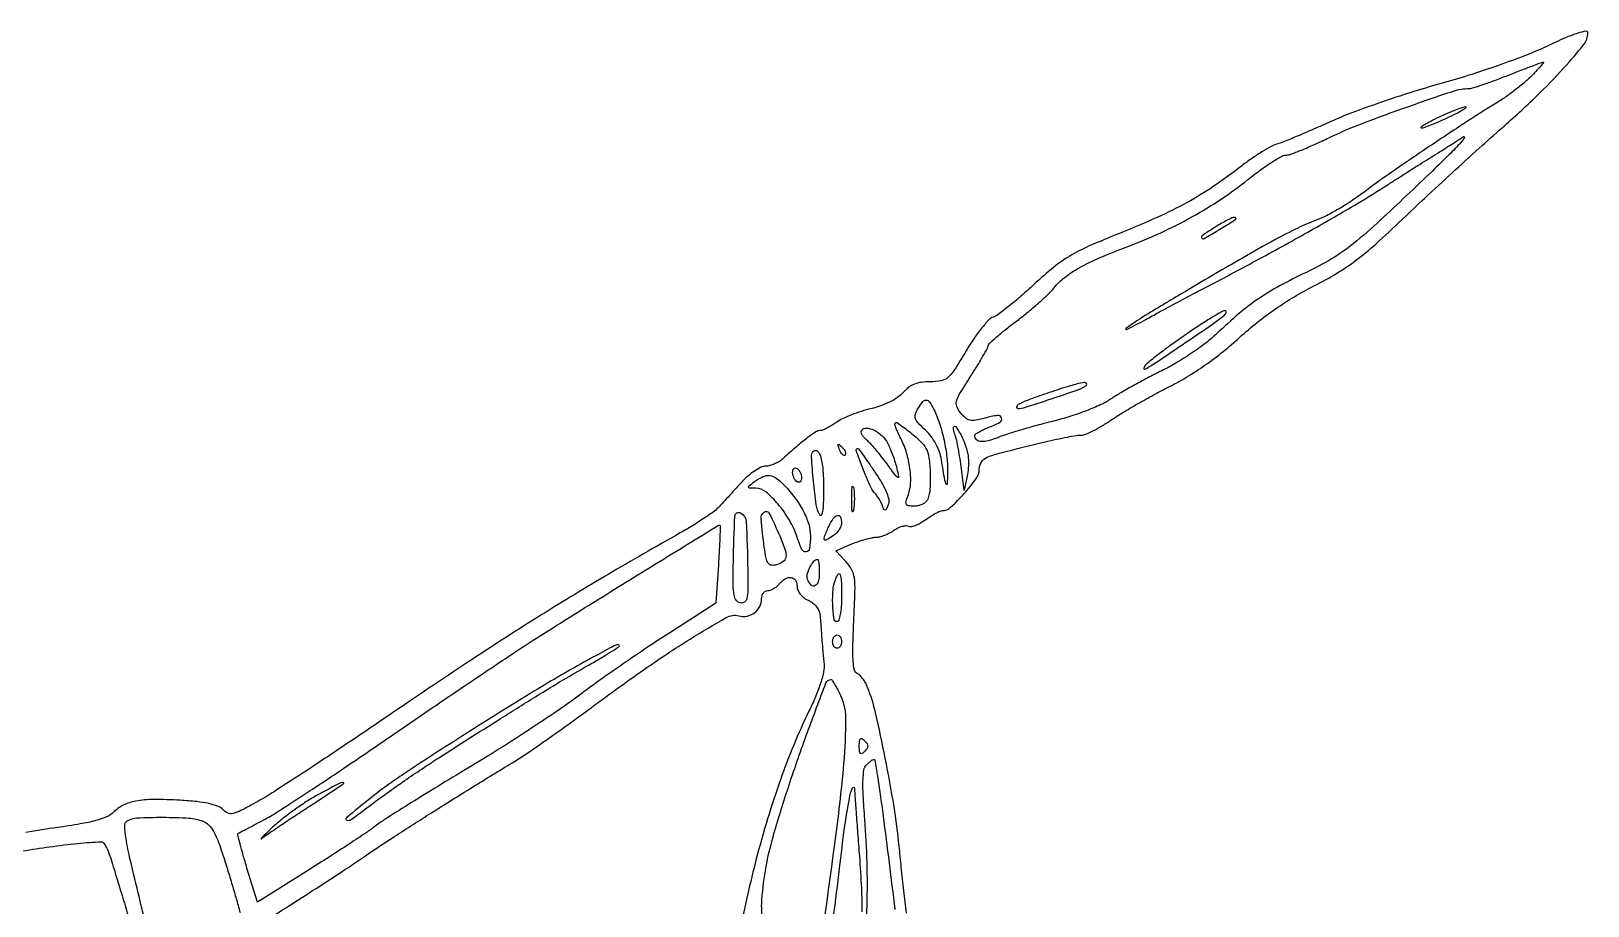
# Model space of a CAD drawing. Extents: x 39 to 1071, y 2 to 926.
# Drawn here: x 720.6 to 1071, y 611 to 807.9 of the extents above; entities that cross this region are included whole.
import ezdxf

# ---------------------------------------------------------------- set-up
doc = ezdxf.new("R2010")
doc.units = 0

msp = doc.modelspace()

# ---------------------------------------------------------------- linework, layer by layer
for points in [[(917.616555, 609.39062, -0.001538), (917.038713, 614.405028, -0.001522), (916.460322, 619.709495, -0.002069), (915.972767, 624.5, 0.016044), (914.813336, 633.411897, 0.008711), (912.84771, 644.283023, 0.007814), (910.650618, 654.494534, 0.037419), (908.877771, 660.178145, 0.032023), (908.37652, 661.239597, 0.033183), (907.74905, 662.215201, 0.035179), (907.094472, 662.9795, 0.106863), (906.52507, 663.352006, -0.253286), (905.899484, 664.082412, -0.036583), (905.618099, 666.094008, -0.023098), (905.553554, 669.376665, -0.005209), (905.759811, 674.956997, 0.0042), (906.029773, 681.882241, 0.040223), (905.882685, 684.830958, 0.090655), (905.275608, 686.719242, 0.065672), (903.983582, 688.517476), (901.680795, 690.968681), (905.308279, 692.48434, -0.015749), (906.82984, 693.064515, -0.015233), (908.401763, 693.554775, -0.015339), (909.810126, 693.901195, -0.052676), (910.745375, 694, 0.063926), (911.596536, 694.10927, 0.028309), (912.67679, 694.457643, 0.027451), (913.794834, 694.961569, 0.03318), (914.779248, 695.557933, -0.037207), (915.704562, 696.108366, -0.045011), (916.645371, 696.475755, -0.051096), (917.4681, 696.62566, -0.159251), (918.008579, 696.494698, 0.187596), (918.584459, 696.388303, 0.041464), (919.569564, 696.662074, 0.037657), (920.728145, 697.192343, 0.028575), (921.911195, 697.936765, -0.012599), (923.082602, 698.727174, -0.015912), (924.205991, 699.395328, -0.014028), (925.168862, 699.892562, -0.111201), (925.65437, 700.004778, 0.185167), (927.554445, 700.745762, 0.025549), (930.597226, 703.811201, 0.02664), (933.312257, 707.186995, 0.157295), (934, 709.319056, -0.148311), (934.489779, 710.933925, -0.148268), (935.794129, 712.004884, -0.037014), (938.835432, 713.009605, -0.001931), (948.830767, 715.468508, -0.005939), (951.38706, 716.054859, -0.006895), (953.832684, 716.550124, -0.006206), (955.910705, 716.914554, -0.040321), (956.968555, 717, 0.099633), (957.961775, 717.1999, 0.017458), (959.702445, 718.002708, 0.018328), (961.705538, 719.106642, 0.01555), (963.737895, 720.413475, -0.014543), (966.207133, 722.008263, -0.006026), (969.631725, 724.025503, -0.005956), (973.356251, 726.100844, -0.007643), (976.833632, 727.916352, 0.020494), (980.763764, 730.098528, 0.015974), (984.85128, 732.775292, 0.015554), (988.886308, 735.79738, 0.016308), (992.660608, 739.018967, -0.016453), (996.584034, 742.365888, -0.016984), (1000.678633, 745.410686, -0.017132), (1004.934874, 748.145864, -0.017454), (1009.34252, 750.565291, 0.018573), (1014.425597, 753.370296, 0.026134), (1018.717242, 756.266509, 0.021445), (1023.26125, 760.007572, 0.008102), (1029.294899, 765.604562, -0.003363), (1034.32052, 770.355882, -0.001968), (1040.400531, 775.982494, -0.001968), (1046.528846, 781.564906, -0.003342), (1051.705016, 786.180362, 0.010626), (1059.4658, 793.306068, 0.017954), (1065.617929, 799.639503, 0.015892), (1070.087855, 804.912125, 0.169447), (1071, 807.526372, 0.466179), (1070.534147, 807.917437, 0.035551), (1068.72105, 807.463772, 0.02403), (1065.903841, 806.389495, 0.007331), (1061.75, 804.499423, -0.018337), (1057.167747, 802.53495, -0.00764), (1050.854535, 800.208512, -0.007547), (1044.011921, 797.920508, -0.009688), (1037.648417, 796.033894, 0.009045), (1031.256061, 794.147666, 0.006893), (1024.325264, 791.860029, 0.006975), (1017.887129, 789.5351, 0.016223), (1013.148417, 787.570928, -0.003345), (1009.271007, 785.845459, -0.004017), (1005.599847, 784.276114, -0.003452), (1002.488983, 783.000896, -0.026638), (1001, 782.492771, 0.05698), (999.690982, 781.955553, 0.012976), (997.61875, 780.743554, 0.013266), (995.289071, 779.211541, 0.012556), (993, 777.530789, -0.015747), (986.665043, 772.941256, -0.022947), (980.785867, 769.340021, -0.020803), (974.184747, 766.052184, -0.010209), (965.535194, 762.394318, 0.008722), (958.615919, 759.492399, 0.031214), (954.357079, 757.291599, 0.036587), (950.757482, 754.762281, 0.0155), (946.305387, 750.883793, -0.008024), (943.382224, 748.259368, -0.010316), (940.607812, 745.946499, -0.008352), (938.226647, 744.107658, -0.083582), (937.111304, 743.535327, 0.13), (936.130363, 742.912258, 0.017791), (934.534008, 741.057964, 0.01946), (932.771278, 738.672023, 0.01533), (931.046454, 735.96153, -0.007721), (928.363127, 731.599647, -0.073572), (926.93441, 729.950241, -0.133095), (925.411938, 729.223313, -0.045237), (922.948729, 729, 0.032651), (920.949132, 728.869283, 0.06254), (919.395507, 728.463506, 0.069206), (918.094767, 727.721198, 0.049621), (916.875102, 726.571365, -0.064142), (915.670514, 725.499873, -0.033338), (913.934054, 724.477246, -0.030688), (911.863653, 723.591574, -0.027809), (909.631715, 722.932183, 0.019666), (907.472365, 722.332271, 0.016355), (905.22772, 721.530619, 0.016666), (903.2191, 720.659859, 0.042284), (901.84563, 719.860818, -0.016349), (900.755278, 719.148435, -0.01906), (899.674093, 718.546615, -0.018364), (898.730848, 718.110502, -0.099415), (898.18058, 718, 0.146417), (897.203986, 717.707756, 0.016183), (895.276116, 716.349113, 0.016587), (892.846314, 714.386497, 0.008257), (889.895016, 711.75, -0.047436), (889.015325, 711.080098, -0.035806), (887.939786, 710.514063, -0.036659), (886.841642, 710.126124, -0.066673), (885.9, 710, 0.117364), (884.864655, 709.753582, 0.032318), (883.411597, 708.898438, 0.030776), (881.842204, 707.685254, 0.027872), (880.377778, 706.25, -0.000346), (878.940845, 704.677627, -0.000313), (877.453299, 703.054175, -0.000314), (876.119552, 701.602233, -0.001004), (875.227778, 700.636552, -0.052992), (874.106886, 699.658849, -0.008161), (871.657535, 698.000841, -0.009033), (868.689574, 696.137275, -0.007736), (865.5, 694.280676, 0.005472), (849.455939, 685.038667, 0.00666), (834.644104, 676.020944, 0.006138), (819.133991, 666.025236, 0.003643), (800.883386, 653.751537, -0.002081), (791.600931, 647.466774, -0.002464), (782.774371, 641.60697, -0.002146), (775.280343, 636.730749, -0.015666), (771.607861, 634.523195, -0.00671), (767.813941, 632.467855, -0.06341), (766.083414, 631.823556, -0.155377), (764.90035, 631.91665, -0.099977), (763.744546, 632.684025, 0.105104), (762.548978, 633.460436, 0.037882), (760.59631, 634.044819, 0.027874), (757.862354, 634.48414, 0.011443), (754.116921, 634.78709, 0.013704), (748.087808, 634.970546, 0.045847), (744.151781, 634.620833, 0.070087), (741.332038, 633.685801, 0.081495), (739.039648, 632.039648, -0.097737), (737.582106, 631.062595, -0.033016), (735.152503, 630.231259, -0.023314), (731.636351, 629.455848, -0.008237), (726.537389, 628.664544, 0.010563), (719.417493, 627.525663, 0.056117)], [(774.463014, 608.465305, 0.006825), (778.5503, 610.989898, 0.002034), (784.720932, 614.954039, 0.002124), (791.176498, 619.177466, 0.003712), (796.483312, 622.738469, -0.006153), (802.454506, 626.703133, -0.002458), (810.726854, 631.99269, -0.002387), (819.907596, 637.738513, -0.002595), (828.892319, 643.237838, 0.01284), (831.718551, 645.048329, 0.003452), (836.1104, 648.067952, 0.003494), (841.052757, 651.568168, 0.003609), (845.892319, 655.099872, -0.006561), (858.63504, 664.284143, -0.013391), (868.916728, 671.088346, -0.010025), (877.055122, 675.942217, -0.195824), (879.897268, 676.316614, 0.112922), (881.728069, 676.260049, 0.112174), (883.406346, 677.004333, 0.113974), (884.579329, 678.388516, 0.119571), (885, 680.122445, -0.071704), (885.103428, 680.839949, -0.086882), (885.404657, 681.448468, -0.10038), (885.852237, 681.855283, -0.135223), (886.377555, 682, 0.086594), (886.995234, 682.107783, 0.04354), (887.71614, 682.440625, 0.041499), (888.421878, 682.926058, 0.048188), (889, 683.5, -0.083158), (890.333377, 684.651043, -0.170585), (891.666702, 684.932846, -0.227211), (892.626445, 684.308892, -0.137736), (893, 682.978561, 0.099216), (893.178006, 682.090323, 0.068524), (893.70006, 681.204205, 0.06243), (894.5014, 680.416428, 0.056219), (895.5, 679.818046, -0.058904), (896.534443, 679.190637, -0.063178), (897.366875, 678.352085, -0.066488), (897.930058, 677.37475, -0.078995), (898.175, 676.339485, -0.000214), (898.256276, 675.246666, -0.00011), (898.357071, 673.879411, -0.00011), (898.460112, 672.473255, -0.000166), (898.549073, 671.25, 0.002706), (898.647837, 669.98107, 0.001481), (898.781935, 668.426562, 0.001475), (898.92748, 666.848372, 0.002352), (899.062246, 665.5, -0.077116), (898.975441, 663.751619, -0.026358), (898.330141, 661.288639, -0.022368), (897.224871, 658.294926, -0.013281), (895.656534, 654.829288, 0.028526), (889.240737, 639.418252, 0.020738), (883.822413, 621.649724, 0.015962), (880.104624, 605.224158, 0.155792)], [(885.19559, 608.63465, -0.056071), (885.081744, 612.5419, -0.022881), (886.018503, 619.783076, -0.026643), (887.584812, 626.543232, -0.009336), (891.206019, 638.265141, -0.008746), (895.33767, 650.103467, -0.00251), (899.490628, 661.193878, -0.311385), (900.659532, 662, -0.254546), (900.820676, 661.912279, -0.005583), (901.311883, 661.133338, -0.011321), (901.868649, 660.180507, -0.007232), (902.47432, 659.04966, -0.117504), (903.889931, 653.346879, -0.024815), (903.474413, 643.026892, -0.011478), (901.42973, 624.979943, -0.001261), (895.686513, 583.716426, 0.007839)], [(907.573655, 588.16508, 0.014538), (908.768453, 611.248586, 0.024975), (908.242754, 630.5, -0.005655), (907.881656, 635.969112, -0.021442), (907.84143, 639.394834, -0.032208), (908.055401, 641.627879, -0.155888), (908.624283, 642.75, -0.016077), (909.127752, 643.228667, -0.02077), (909.620965, 643.632812, -0.019031), (910.050822, 643.931251, -0.143171), (910.285994, 644, -0.366391), (910.482139, 643.833982, -0.001067), (911.073935, 640.254688, -0.005133), (911.70214, 636.138747, -0.003099), (912.366133, 631.25, -0.002343), (914.989621, 610.22037, -0.005147)], [(901.187121, 608.44514, 0.004037), (902.556891, 619.5, -0.004781), (903.705163, 628.655475, -0.012491), (904.75718, 635.203025, -0.051535), (905.459065, 637.578718, -0.802505), (905.91224, 637.5, 0.006115), (905.990719, 636.160128, 0.000377), (906.275865, 632.178262, 0.000559), (906.624449, 627.43517, 0.000414), (907.020057, 622.191954, -0.006976), (907.468267, 614.993602, -0.017182), (907.54172, 609.699282, -0.020343)], [(747.883109, 600.790292, 0.00153), (744.939015, 612.86707, -0.003369), (742.885644, 621.426757, -0.017702), (741.956644, 626.172701, -0.026663), (741.649867, 629.095192, -0.270551), (742.189015, 630.13798, -0.130834), (744.409491, 630.836989, -0.011876), (750.268516, 630.960272, -0.014727), (756.102652, 630.772549, -0.075569), (759.258899, 630.091667, -0.112515), (760.576286, 629.214537, -0.065734), (761.695972, 627.672456, -0.038295), (762.831005, 625.132086, -0.009687), (764.273127, 620.841667, -0.002398), (765.329431, 617.428053, -0.002539), (766.332586, 614.069115, -0.002421), (767.167954, 611.167312, -0.011601), (767.5977, 609.5, 0.022615)], [(718.664405, 623.396441, -0.004391), (724.788162, 624.312949, -0.009218), (731.112682, 625.084185, -0.015764), (736.416667, 625.463445, -0.254298), (736.843241, 625.253064, -0.029395), (737.426344, 624.314262, -0.029634), (738.027523, 623.029874, -0.019865), (738.566633, 621.5, -0.000593), (739.245322, 619.289483, -0.000132), (740.399549, 615.510611, -0.000137), (741.730371, 611.145169, -0.000132), (743.074481, 606.727611, 0.007815)]]:
    msp.add_lwpolyline(points, format="xyb")
for points in [[(1058.460678, 797.958957, -0.025525), (1056.990741, 796.573626, -0.011421), (1054.927337, 794.898552, -0.011272), (1052.66024, 793.222861, -0.01502), (1050.523587, 791.81096, 0.005912), (1042.986449, 787.025331, 0.003724), (1034.293042, 781.267521, 0.003658), (1026.127802, 775.68436, 0.010337), (1020.536823, 771.627213, -0.015976), (1017.921392, 769.77396, -0.012771), (1014.992637, 767.941959, -0.012969), (1012.192865, 766.385065, -0.031626), (1010.036823, 765.426548, 0.02303), (1005.710192, 763.591397, 0.012403), (1000.54958, 760.956932, 0.007409), (993.222267, 756.842645, 0.001708), (981, 749.683649, 0.003327), (972.004509, 744.29228, 0.016194), (967.030287, 741.040613, 0.922519), (967.183717, 740.779229, 0.014732), (971.5, 743.024685, -0.002896), (974.365523, 744.602683, -0.001361), (978.0875, 746.61121, -0.001348), (981.99883, 748.694636, -0.001896), (985.5, 750.530516, 0.004454), (997.047412, 756.661051, 0.004234), (1008.681677, 763.099265, 0.004351), (1019.012586, 769.05017, 0.011829), (1026.190199, 773.5, -0.002025), (1028.264946, 774.843272, -0.001252), (1030.714148, 776.406295, -0.001255), (1033.141554, 777.938333, -0.002258), (1035.141477, 779.181004, 0.002186), (1037.065404, 780.37607, 0.00148), (1039.247809, 781.75397, 0.001491), (1041.348486, 783.097797, 0.002981), (1043, 784.175224, -0.7885), (1043.203003, 783.985589, -0.054943), (1042.3875, 782.856998, -0.013218), (1039.809344, 780.154923, -0.004742), (1036, 776.4393, -0.002924), (1024.342839, 765.412582, -0.018578), (1018.18426, 760.069509, -0.033392), (1013.316418, 756.662184, -0.026224), (1007.636212, 753.621415, 0.013963), (1001.554917, 750.555266, 0.026223), (996.856665, 747.691812, 0.026383), (992.502557, 744.364288, 0.014327), (987.5, 739.8517, -0.027814), (985.053951, 737.762024, -0.014409), (981.787744, 735.417606, -0.014282), (978.283119, 733.195003, -0.021033), (975.075298, 731.465152, 0.007366), (971.933969, 729.880387, 0.006096), (968.634483, 728.102825, 0.006161), (965.64862, 726.398499, 0.016419), (963.575298, 725.087547, -0.041919), (961.379564, 723.851049, -0.015713), (958.119605, 722.48174, -0.015156), (954.383626, 721.177276, -0.015654), (950.615307, 720.116846, 0.005566), (946.959195, 719.167151, 0.005546), (943.320727, 718.135201, 0.005443), (940.162241, 717.163898, 0.021641), (938.259073, 716.463781, -0.031481), (936.044107, 715.69807, -0.085525), (934.397434, 715.53408, -0.164167), (933.401241, 715.951518, -0.21538), (933, 716.839779, -0.230517), (933.167864, 717.184535, -0.027753), (933.88125, 717.682147, -0.028475), (934.850769, 718.207581, -0.019699), (936, 718.693898, 0.031573), (938.631746, 719.88197, 0.366478), (939.021532, 720.854863, 0.363024), (938.124384, 721.408425, 0.031456), (935.293451, 720.815358, -0.020233), (933.155857, 720.317241, -0.098444), (931.918073, 720.326862, -0.127941), (930.944315, 720.807524, -0.044307), (929.845399, 721.942597, -0.069572), (928.969942, 723.39734, -0.167513), (928.882105, 724.634597, -0.072115), (929.591974, 726.290232, -0.00619), (932.051947, 730.201668, 0.005376), (933.564689, 732.598305, 0.00786), (934.84026, 734.742925, 0.004305), (935.868103, 736.57084, 0.126577), (936, 737.083506, -0.209918), (936.202515, 737.544618, -0.006035), (937.835938, 739.009557, -0.011241), (939.854785, 740.698042, -0.007386), (942.25, 742.554177, 0.01027), (944.814728, 744.565457, 0.009615), (947.352663, 746.724067, 0.009632), (949.530809, 748.726125, 0.032204), (950.844171, 750.153426, -0.05816), (953.237733, 752.498398, -0.03728), (956.48605, 754.647219, -0.027012), (961.00492, 756.863022, -0.010472), (967.477456, 759.455294, 0.018263), (974.850824, 762.542487, 0.018962), (981.885448, 766.124326, 0.01941), (988.465915, 770.13798, 0.021585), (994.478516, 774.518817, -0.010665), (997.231508, 776.618195, -0.014397), (999.813531, 778.389903, -0.011379), (1002.015406, 779.739382, -0.132537), (1002.981325, 780, 0.088664), (1003.996104, 780.181374, 0.007314), (1006.510646, 781.151927, 0.009606), (1009.490554, 782.419545, 0.007255), (1012.714864, 783.921455, -0.020844), (1019.792854, 786.987255, -0.007235), (1030.234048, 790.829345, -0.004227), (1040.789224, 794.440891, -0.079749), (1044.231513, 795.003675, 0.075914), (1045.053031, 795.131564, 0.00504), (1047.330507, 795.876329, 0.007188), (1050.034787, 796.834477, 0.005309), (1053, 797.969254, -0.001489), (1055.906158, 799.106965, -0.002299), (1058.425271, 800.07121, -0.000716), (1060.613945, 800.893878, -0.069994), (1060.937091, 800.965579, -0.648883), (1060.995121, 800.858902, -0.009006), (1060.389945, 800.096582, -0.012237), (1059.547714, 799.123559, -0.00651)], [(1037.5, 788.52186, 0.007563), (1035.648726, 787.615301, 0.016435), (1034.2625, 786.85194, 0.025323), (1033.447445, 786.309911, 0.714754), (1033.5, 786.144603, 0.090903), (1034.125591, 786.245208, 0.007541), (1035.675, 786.821062, 0.009875), (1037.512031, 787.577623, 0.007456), (1039.5, 788.47814, 0.007563), (1041.351274, 789.384699, 0.016435), (1042.7375, 790.14806, 0.025323), (1043.552555, 790.690089, 0.714754), (1043.5, 790.855397, 0.090903), (1042.874409, 790.754792, 0.007541), (1041.325, 790.178938, 0.009875), (1039.487969, 789.422377, 0.007456)], [(987.25, 763.884952, 0.005147), (984.194175, 761.883299, 0.406165), (984.085052, 761.368759, 0.402034), (984.599047, 761.240991, 0.005141), (987.75, 763.092097, 0.00145), (990.856365, 764.972523, 0.030117), (991.750117, 765.593804, 0.451108), (991.764053, 765.844313, 0.201981), (991.416667, 765.983153, 0.099825), (990.8853, 765.865798, 0.012536), (989.814583, 765.359857, 0.014335), (988.561562, 764.683173, 0.011444)], [(980.928062, 739.9208, 0.00563), (977.937581, 737.826146, 0.006226), (975.094493, 735.732526, 0.005816), (972.712225, 733.888152, 0.031606), (971.5, 732.79534, 0.122474), (971.052189, 732.031454, 0.673342), (971.303715, 731.831331, 0.018888), (973.867318, 733.40633, 0.001475), (980.534668, 737.886343, 0.001904), (986.487998, 741.945246, 0.018806), (988.91879, 743.75437, 0.10116), (989.618516, 744.599176, 0.56624), (989.378062, 745, 0.131054), (988.71071, 744.822025, 0.004994), (986.474326, 743.507985, 0.008668), (983.848311, 741.866887, 0.005967)], [(949.716174, 726.553375, 0.007198), (945.488771, 725.059666, 0.028241), (942.953364, 723.956163, 0.183046), (942.416948, 723.370734, 0.530325), (942.668177, 723, 0.07665), (944.378055, 723.263673, 0.003317), (950.166267, 725.134628, 0.004517), (955.789, 727.049894, 0.047199), (958, 728.068362, 0.402252), (958.145397, 728.574166, 0.327703), (957.613422, 728.832758, 0.0281), (954.483123, 728.076435, 0.007999)], [(923.78387, 722.75, -0.038286), (925.048856, 719.6371, -0.023907), (926.067539, 715.832979, -0.023845), (926.722586, 711.927081, -0.036536), (926.878422, 708.5, -0.007595), (926.769278, 705.950865, -0.775978), (926.552175, 705.908442, -0.068793), (926.255905, 706.844415, -0.0016), (925.489178, 711.421104, 0.04304), (925.021694, 713.261024, 0.040005), (924.237631, 715.041535, 0.039781), (923.174821, 716.684096, 0.041429), (921.878271, 718.113712, -0.016908), (920.239737, 719.75151, -0.104534), (919.627424, 720.764949, -0.164834), (919.619418, 721.71183, -0.060065), (920.196231, 722.942607, -0.02863), (921.313841, 724.52311, -0.242518), (922.08326, 724.868756, -0.240021), (922.816785, 724.444113, -0.028103)], [(913.399708, 715.122896, -0.018857), (913.957282, 713.902062, -0.010753), (914.54268, 712.389226, -0.010728), (915.067137, 710.839123, -0.017449), (915.437602, 709.5, -0.008402), (915.85691, 707.608922, -0.613116), (915.661528, 707.453436, -0.127162), (915.214899, 707.815204, -0.00197), (913.244666, 710.5, 0.009628), (912.008613, 712.131362, 0.00943), (910.702253, 713.725471, 0.009355), (909.504105, 715.080357, 0.034804), (908.677734, 715.863307, -0.040827), (908.079996, 716.443442, -0.05583), (907.65232, 717.059031, -0.069276), (907.444035, 717.61693, -0.195577), (907.512006, 718.019427, -0.27632), (908.583796, 718.574738, -0.099336), (910.312324, 718.116441, -0.077012), (912.127685, 716.84517, -0.085211)], [(922.002034, 713.996199, -0.089856), (922.676919, 711.904936, -0.024679), (922.967013, 708.442441, -0.025285), (922.909673, 704.929208, -0.075022), (922.393011, 702.581787, -0.113629), (921.985465, 701.97664, -0.065887), (921.268649, 701.46465, -0.060544), (920.36855, 701.11791, -0.06177), (919.417762, 701, -0.030649), (918.080591, 701.082043, -0.246497), (917.590447, 701.421643, -0.194595), (917.526314, 702.079804, -0.01902), (918.046915, 703.623395, 0.082696), (918.561919, 706.186301, 0.041555), (918.397221, 709.492481, 0.039484), (917.643355, 712.999054, 0.044464), (916.366352, 716.20034, -0.008496), (915.843093, 717.279604, -0.010955), (915.401366, 718.288921, -0.008889), (915.067416, 719.142696, -0.089001), (915, 719.518434, -0.602937), (915.52465, 719.795347, -0.017072), (918.116477, 717.891084, -0.020512), (920.725617, 715.653863, -0.082581)], [(930.586457, 715.447321, -0.034233), (931.198354, 713.645267, -0.039405), (931.523613, 711.859169, -0.039668), (931.563447, 710.054555, -0.035547), (931.323871, 708.197321), (930.576881, 704.5), (929.902853, 710, 0.00819), (929.591856, 712.233992, 0.008862), (929.214909, 714.398438, 0.00845), (928.827939, 716.240647, 0.041789), (928.507424, 717.25, -0.030724), (928.27783, 717.92123, -0.05805), (928.191226, 718.485937, -0.095354), (928.249768, 718.863245, -0.316674), (928.444038, 719, -0.243438), (928.774043, 718.829207, -0.018244), (929.344805, 717.956401, -0.021978), (929.969936, 716.808577, -0.014746)], [(903.806872, 712.473539, -0.278911), (903.538684, 712.40751, -0.120343), (903.210949, 712.604915, -0.070189), (902.866277, 713.059266, -0.036269), (902.564293, 713.706872, -0.008399), (902.21821, 714.663782, -0.286372), (902.270328, 714.888819, -0.400052), (902.463552, 714.893514, -0.011214), (903.124088, 714.266667, -0.043285), (903.558688, 713.753423, -0.063152), (903.837219, 713.231185, -0.082976), (903.927901, 712.779789, -0.20742)], [(898.954279, 704.5, -0.008991), (898.89736, 701.67391, -0.02882), (898.717349, 699.7995, -0.090849), (898.438961, 698.998698, -0.585188), (898.104089, 699, -0.091519), (897.317556, 701.330709, -0.011593), (896.680945, 706.621467, -0.007359), (896.231546, 712.09996, -0.216418), (896.711348, 713.378015, -0.42839), (897.613021, 713.356299, -0.123061), (898.352031, 711.978606, -0.046597), (898.822772, 708.952716, -0.015842)], [(910.609444, 708.533016, -0.014968), (912.209178, 705.95969, -0.036639), (913.184482, 703.956096, -0.051556), (913.625662, 702.402847, -0.14226), (913.503233, 701.283016, -0.014725), (913.080104, 700.337968, -0.228283), (912.809263, 700.122727, -0.352692), (912.557403, 700.246105, -0.026752), (912.253087, 701, 0.035233), (911.964241, 701.682042, 0.017724), (911.510478, 702.5, 0.017507), (910.979318, 703.316164, 0.024786), (910.446933, 704, -0.074622), (909.341172, 705.755498, -0.011621), (907.778068, 709.5593, -0.005814), (906.295538, 713.558212, -0.518767), (906.606751, 714, -0.236621), (906.832588, 713.886786, -0.002356), (907.93633, 712.394074, -0.007036), (909.191095, 710.628692, -0.004428)], [(890.081453, 705.75, -0.031544), (892.55855, 702.819683, -0.040414), (894.427908, 699.824233, -0.045473), (895.604655, 696.930747, -0.073684), (895.996262, 694.309017, -0.031332), (895.820768, 691.457731, -0.347013), (895.060666, 690.707805, -0.321577), (894.0885, 691.253675, -0.02954), (893.00759, 693.977002, 0.052036), (891.284148, 697.807912, 0.043597), (888.716036, 701.452209, 0.044969), (885.936908, 704.200999, 0.17048), (883.677196, 705.031803, -0.0076), (882.250441, 705.074342, -0.356466), (882.048577, 705.25494, -0.270748), (882.160484, 705.54115, -0.005424), (883.44113, 706.531803, -0.053786), (885.290297, 707.640478, -0.138327), (886.815552, 707.883045, -0.128949), (888.311109, 707.296634, -0.043976)], [(894, 707.381966, -0.069308), (893.926373, 706.853366, -0.14379), (893.70625, 706.504138, -0.190139), (893.379909, 706.386134, -0.131946), (893, 706.5, -0.091204), (892.617096, 706.846464, -0.053126), (892.29375, 707.377112, -0.050746), (892.074178, 707.99842, -0.059645), (892, 708.618034, -0.069308), (892.073627, 709.146634, -0.14379), (892.29375, 709.495862, -0.190139), (892.620091, 709.613866, -0.131946), (893, 709.5, -0.091204), (893.382904, 709.153536, -0.053126), (893.70625, 708.622888, -0.050746), (893.925822, 708.00158, -0.059645)], [(905.717581, 700.26375, -0.075924), (905.561388, 699.761725, -0.720633), (905.418418, 699.780601, -0.040183), (905.315278, 700.711719, -0.006817), (905.286014, 702.5, -0.00738), (905.307632, 704.29708, -0.030832), (905.403147, 705.374351, -0.49082), (905.549185, 705.455688, -0.248898), (905.703931, 705.26375, -0.031163), (905.839977, 704.209518, -0.015827), (905.885962, 702.872547, -0.015659), (905.846293, 701.485188, -0.022548)], [(881.881685, 686.676676, -0.005392), (881.90141, 682.130881, -0.052198), (881.688527, 680.216471, -0.184435), (881.155682, 679.402855, -0.209304), (880.25, 679.206446, -0.191333), (879.340159, 679.7989, -0.110892), (878.831296, 681.020735, -0.042207), (878.622091, 683.35506, -0.005626), (878.652949, 688.305668, -0.007913), (879.00121, 698.756254, -0.542712), (880.279904, 699.500655, -0.271261), (881.561183, 697.518124, -0.007216)], [(889.085945, 694.299498, -0.017195), (890.319263, 691.12511, -0.120671), (890.477182, 689.485291, -0.221367), (889.80819, 688.463926, -0.074998), (888.134416, 687.745402, -0.113602), (887.134228, 687.715843, -0.206573), (886.473009, 688.172202, -0.092312), (886.023487, 689.313615, -0.013715), (885.618833, 691.764266, -0.010336), (884.881958, 698.11321, -0.264495), (885.568191, 699.640539, -0.4643), (886.741176, 699.355989, -0.014622)], [(903, 697.240547, -0.094507), (902.854101, 696.475543, -0.052496), (902.4125, 695.631033, -0.049758), (901.765034, 694.840341, -0.056806), (901, 694.232073, -0.016701), (899.502074, 693.364747, -0.452839), (899.121263, 693.507641, -0.193409), (899.13403, 694.124185, -0.006181), (900.160515, 696.452947, -0.039294), (901.145665, 698.230501, -0.180834), (902.08226, 698.911055, -0.385765), (902.75123, 698.574787, -0.092429)], [(875.271887, 687.813914), (874.72606, 679.127827), (864.11303, 672.357067, 0.005758), (859.36006, 669.247242, 0.003532), (853.826953, 665.478342, 0.00354), (848.402624, 661.670126, 0.006302), (844, 658.448005, -0.011833), (839.217409, 655.02839, -0.004592), (832.44375, 650.513799, -0.004543), (825.013314, 645.755172, -0.00561), (818, 641.461944, 0.002402), (811.425785, 637.495277, 0.002937), (805.31875, 633.720957, 0.002455), (800.219619, 630.493033, 0.020867), (798, 628.938413, -0.014857), (795.963337, 627.475148, -0.002801), (792.15, 624.934606, -0.002992), (787.659427, 622.017415, -0.002738), (783, 619.0659), (771.5, 611.869159), (769.170948, 619.522195, -0.004294), (768.301648, 622.469268, -0.007052), (767.622715, 624.979519, -0.002027), (767.078939, 627.145335, -0.341469), (767.170948, 627.353505, -0.003624), (767.419917, 627.486067, -0.000048), (768.964749, 628.294099, -0.000138), (770.75451, 629.229392, -0.000091), (772.815432, 630.305185, 0.022868), (776.053914, 632.188061, 0.002417), (783.379922, 636.95854, 0.002983), (792.04853, 642.737553, 0.00239), (801.315432, 649.060333, -0.001506), (810.961858, 655.667085, -0.001449), (820.773908, 662.302414, -0.001432), (829.456726, 668.101473, -0.005263), (835, 671.697313, -0.001938), (847.623803, 679.630284, -0.001543), (861.304313, 688.09504, -0.000073), (875.338717, 696.71616, -0.353401), (875.649592, 696.675931, -0.203535), (875.712286, 696.509934, -0.000532), (875.607991, 694.000142, -0.003117), (875.469036, 691.156667, -0.001923)], [(898, 686, -0.057804), (897.776153, 684.070223, -0.209831), (897.050856, 683.105415, -0.344302), (896.156954, 683.241124, -0.097947), (895.35674, 684.512735, -0.154524), (895.287388, 685.671384, -0.05524), (895.87314, 687.240851, -0.055574), (896.755056, 688.591038, -0.223923), (897.622445, 689, -0.361811), (897.771857, 688.875597, -0.014244), (897.889093, 688.11875, -0.019486), (897.972817, 687.150183, -0.011815)], [(903, 680.5, -0.017105), (902.927854, 678.39166, -0.027868), (902.70625, 676.615625, -0.026982), (902.391033, 675.292067, -0.332234), (902, 675, -0.377248), (901.29328, 675.621694, -0.021536), (901.027448, 678.750078, -0.028941), (901.081087, 682.068839, -0.073226), (901.606989, 684.418213, -0.057657), (902.260197, 685.668042, -0.614216), (902.696404, 685.61208, -0.079243), (902.952867, 684.22964, -0.006318)], [(846.5, 666.683059, 0.011659), (834.74342, 659.912471, 0.004972), (819.320242, 650.333553, 0.004384), (804.590936, 640.799135, 0.023054), (796.801942, 635.127839, 0.003054), (791.535407, 630.855423, 0.595612), (791.639715, 630.316662, 0.23901), (792.657405, 630.485113, 0.002798), (798.280836, 634.661952, -0.006778), (801.308548, 636.873621, -0.003551), (805.132521, 639.547573, -0.003531), (809.092214, 642.23373, -0.005409), (812.56502, 644.5, -0.000712), (825.694138, 652.840397, -0.002554), (834.111079, 658.110496, -0.003927), (840.317941, 661.885701, -0.006052), (845.75, 665.042886, 0.004207), (848.529315, 666.644564, 0.006745), (850.870312, 668.062836, 0.002079), (852.861445, 669.31771, 0.256484), (853, 669.570046, 0.412971), (852.759802, 669.811265, 0.10595), (852.162567, 669.685923, 0.019308), (850.801593, 669.017398, 0.000997)], [(903, 670.5, -0.064853), (902.925306, 669.926543, -0.082425), (902.70625, 669.440625, -0.098894), (902.381354, 669.115568, -0.148195), (902, 669, -0.148195), (901.618646, 669.115568, -0.098894), (901.29375, 669.440625, -0.082425), (901.074694, 669.926543, -0.064853), (901, 670.5, -0.064853), (901.074694, 671.073457, -0.082425), (901.29375, 671.559375, -0.098894), (901.618646, 671.884432, -0.148195), (902, 672, -0.148195), (902.381354, 671.884432, -0.098894), (902.70625, 671.559375, -0.082425), (902.925306, 671.073457, -0.064853)], [(908.2, 645.8, -0.051663), (907.601187, 645.313616, -0.354955), (907.25, 645.35, -0.180052), (907.04368, 645.800928, -0.018208), (907, 647, -0.018208), (907.04368, 648.199072, -0.180052), (907.25, 648.65, -0.354955), (907.601187, 648.686384, -0.051663), (908.2, 648.2, -0.049631), (908.734592, 647.547259, -0.147822), (908.9, 647, -0.147822), (908.734592, 646.452741, -0.049631)], [(785, 635.942338, 0.019255), (782.563642, 634.486995, 0.011506), (779.777801, 632.581178, 0.011511), (777.087132, 630.552599, 0.019543), (774.945704, 628.718986, 0.002693), (773.312649, 627.18974, 0.010623), (772.332682, 626.221821, 0.465408), (772.341106, 626.13857, 0.329514), (772.445704, 626.142532, -0.016874), (773.690647, 627.070854, -0.002574), (776.243259, 628.824076, -0.002877), (779.279574, 630.861166, -0.00249), (782.488795, 632.96466, 0.001237), (785.581422, 634.980677, 0.001883), (788.256569, 636.748438, 0.00067), (790.555407, 638.284455, 0.048792), (790.905462, 638.572129, 0.640333), (790.828082, 638.781702, 0.12488), (790.271616, 638.685908, 0.017233), (788.417885, 637.782634, 0.00302)]]:
    msp.add_lwpolyline(points, format="xyb", close=True)

doc.saveas('drawing.dxf')
